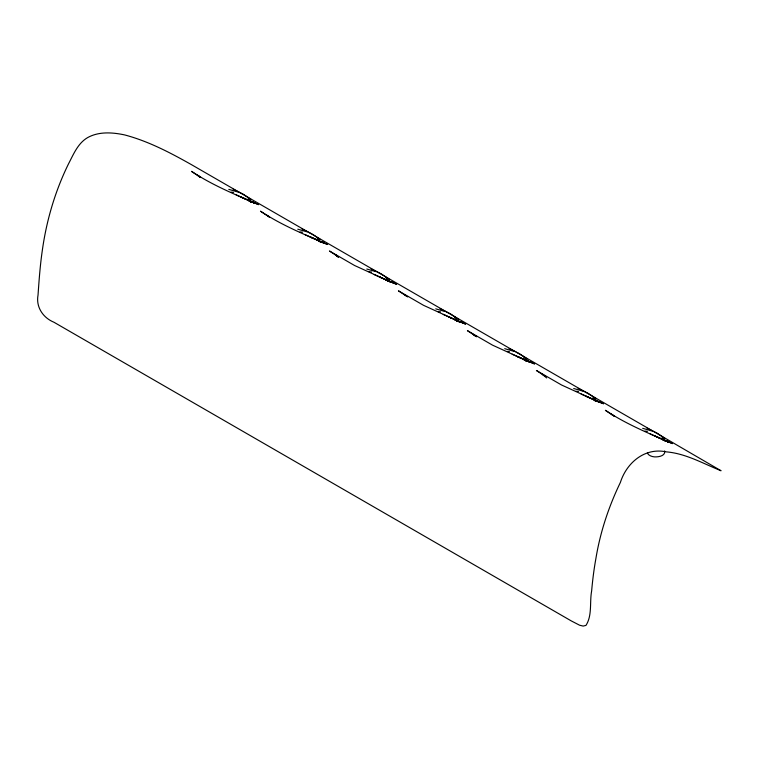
<?xml version="1.0" encoding="UTF-8"?>
<svg xmlns="http://www.w3.org/2000/svg" width="759" height="759" viewBox="0 0 759 759"><rect width="100%" height="100%" fill="white"/><g stroke="black" fill="none" stroke-linecap="round" stroke-linejoin="round"><path stroke-width="1.14" d="M249.863 201.533L250.337 200.708L247.927 197.824M318.846 241.353L319.321 240.537L316.911 237.652M387.83 281.181L388.295 280.365L385.895 277.481M456.814 321.01L457.279 320.194L454.878 317.3M525.788 360.838L526.262 360.013L523.862 357.128M594.771 400.657L595.246 399.841L592.836 396.957M663.755 440.486L664.229 439.67L661.82 436.786M457.193 321.323L462.079 322.177L457.06 321.161M231.04 192.131L233.563 192.388M300.023 231.96L302.537 232.207M368.997 271.788L371.521 272.035M437.981 311.607L440.505 311.864M506.965 351.436L509.488 351.692M575.948 391.264L578.472 391.511M644.932 431.093L647.446 431.34M250.584 201.847L255.138 202.7L251.115 201.885M457.525 321.323L459.556 321.626L457.392 321.029M250.944 201.837L252.614 202.15L249.369 201.258L255.622 203.213L247.633 200.205L258.686 204.645L251.808 201.809L254.682 202.966C233.032 193.668 211.201 184.446 191.505 171.354L200.699 177.435L197.359 175.054L199.987 177.302M526.869 361.142L531.063 362.005L527.04 361.189M228.791 189.361L237.719 191.932M297.775 229.19L306.702 231.761M366.758 269.018L375.686 271.58M435.742 308.847L444.67 311.408M504.716 348.666L513.644 351.237M573.7 388.494L582.627 391.065M642.683 428.323L651.611 430.884M319.093 241.504L324.121 242.529L321.598 241.979M389.082 281.532L393.096 282.348L390.581 281.798M595.018 400.809L600.046 401.834L597.523 401.283M665.007 440.837L669.03 441.653L663.262 440.211L669.514 442.165L661.525 439.167L672.578 443.607L665.7 440.761L668.575 441.928C646.924 432.63 625.093 423.408 605.397 410.306L614.591 416.397L611.251 414.006L612.997 415.515M528.539 361.455L525.294 360.563L531.556 362.517L523.558 359.51L534.611 363.95L517.24 356.474L529.725 362.081M319.397 241.409L327.66 244.474C304.672 234.654 281.399 225.062 260.489 211.182L269.682 217.264L266.343 214.882M387.337 280.906L393.589 282.86L385.6 279.862L396.644 284.302L379.282 276.826L391.758 282.424M457.354 321.057L462.573 322.689L454.584 319.681L465.628 324.121L448.265 316.645L460.741 322.252M595.322 400.714L603.595 403.779L586.223 396.302L598.699 401.909M317.623 240.432L323.666 242.795L320.791 241.637M592.542 399.338L599.591 402.099L596.716 400.942M382.716 278.335L354.576 265.498L329.472 251.001L338.666 257.083L335.326 254.701L337.945 256.959M451.69 318.163L423.56 305.327L398.447 290.83L406.729 296.304M520.674 357.992L492.544 345.155L467.43 330.658L476.633 336.74L473.284 334.358L475.039 335.858M589.658 397.82L561.527 384.984L536.414 370.487L544.687 375.961M244.749 198.687L241.315 197.169L253.791 202.776L236.267 194.911M318.353 240.594L310.298 236.998L322.774 242.605M658.641 437.649L655.207 436.131L667.683 441.738L650.159 433.873M305.241 234.74L313.733 238.516M374.225 274.568L387.337 280.422M443.209 314.397L456.32 320.251M512.192 354.216L525.304 360.07M581.176 394.044L594.278 399.898M233.165 189.238L243.335 194.257L251.476 199.807M302.148 229.057L312.319 234.085L320.459 239.635M371.123 268.885L381.293 273.914L389.443 279.464M440.106 308.714L450.277 313.733L458.427 319.292M509.09 348.542L519.26 353.561L527.41 359.111M578.073 388.361L588.244 393.39L596.384 398.94M647.057 428.19L657.228 433.218L665.368 438.768M311.759 234.114L191.904 164.912C170.557 152.844 148.46 141.202 124.637 134.922C112.474 132.332 98.898 131.335 87.636 137.597C77.883 143.252 73.519 154.286 68.538 163.802C55.16 191.05 46.508 220.395 42.314 250.432C40.151 265.223 39.06 280.156 38.035 295.061C35.768 307.006 43.045 317.793 53.936 322.233L571.299 620.928L579.601 625.217L583.149 626.08L585.957 625.407C592.409 615.407 589.515 602.229 591.64 590.91C592.608 580.085 593.936 569.278 595.891 558.586C600.208 532.135 608.756 506.528 620.397 482.411C626.573 462.838 644.752 447.298 666.165 451.852C685.832 453.455 703.138 463.588 721.05 470.751L654.078 431.748M312.623 234.607L515.257 351.597M516.12 352.1L653.214 431.254M544.772 375.971L542.268 374.187L546.641 377.944M404.31 294.53L407.649 296.911M664.675 450.931C665.615 456.159 658.034 457.146 654.267 456.861A8.472 4.896 0 0 1 647.427 452.905"/></g></svg>
